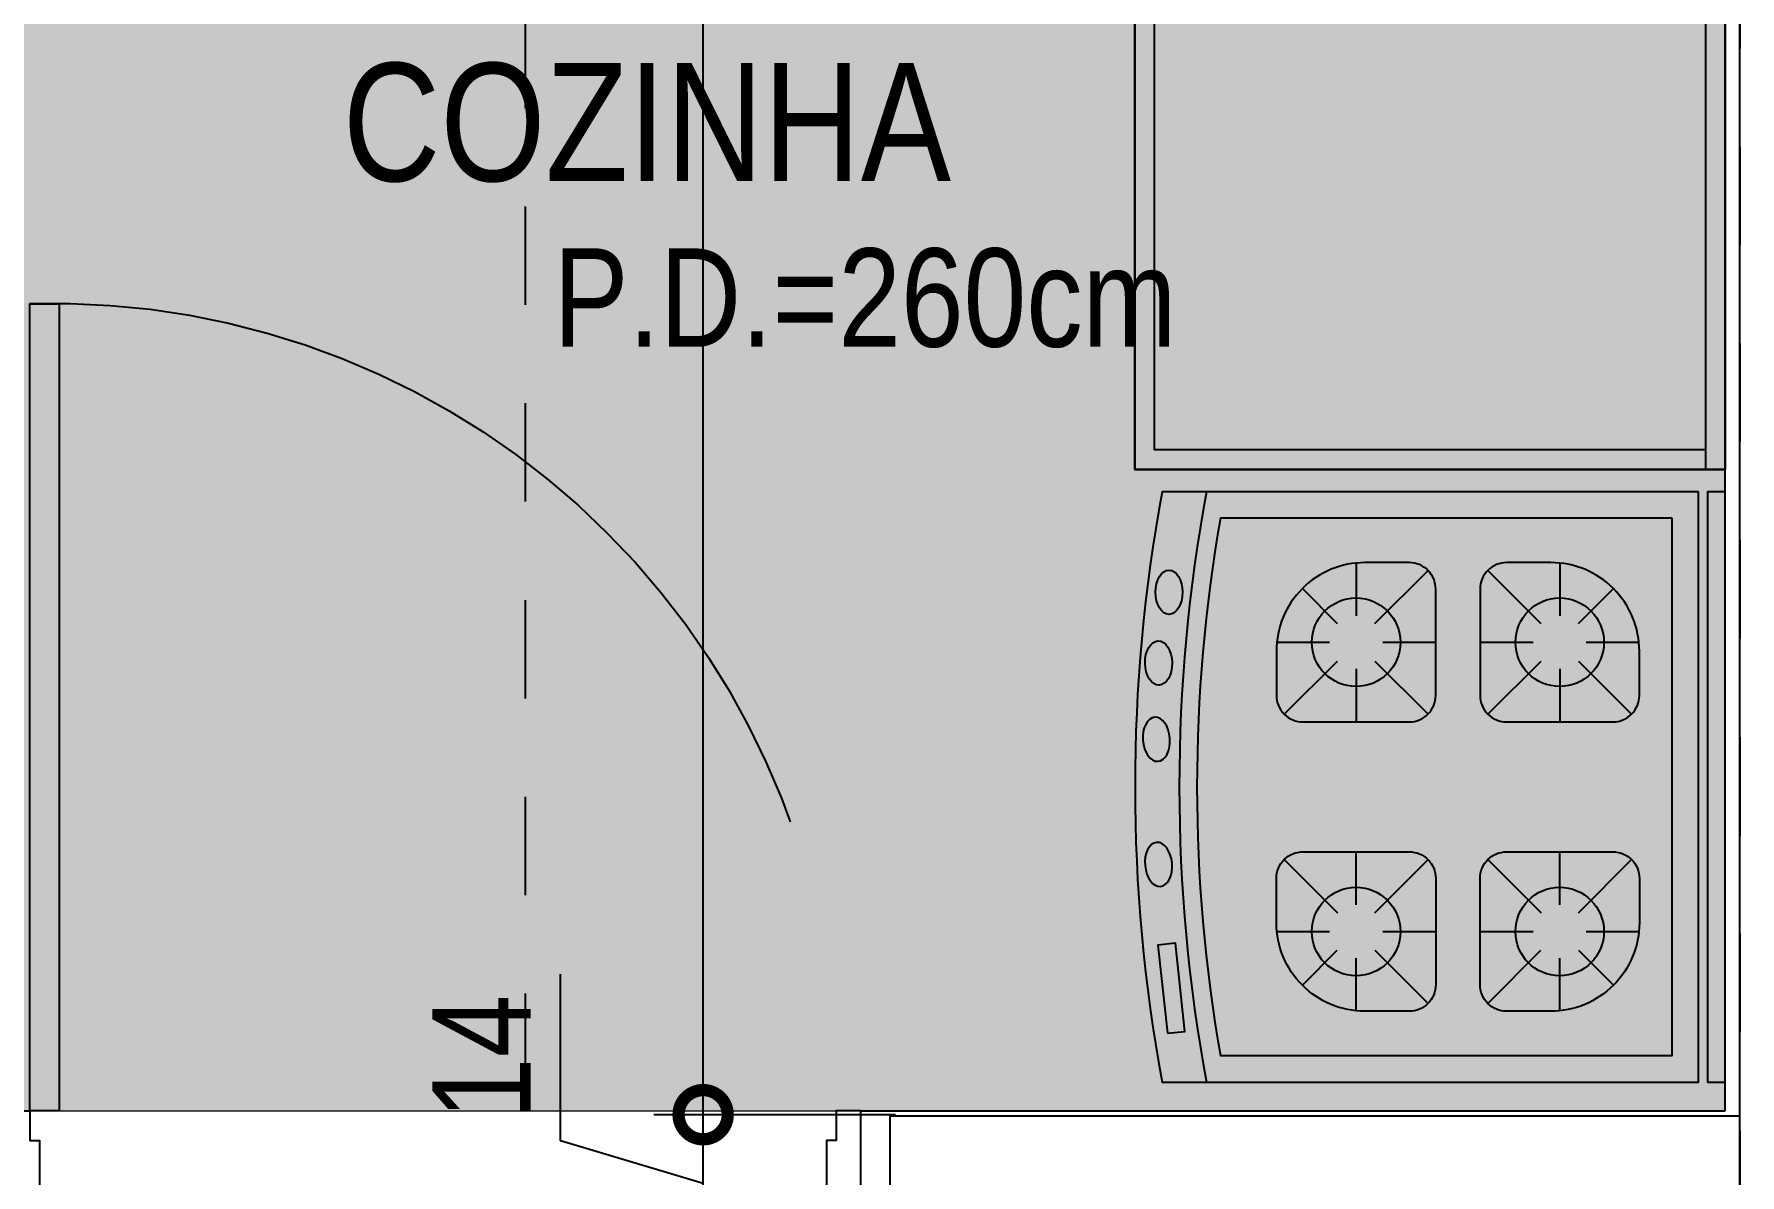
# Model space of a CAD drawing. Header units: metres. Extents: x -23 to 570, y -54 to 184.
# Drawn here: x -12.164 to -10.43, y -0.355 to 0.804 of the extents above; entities that cross this region are included whole.
import ezdxf
from ezdxf.enums import TextEntityAlignment as Align

# ---------------------------------------------------------------- set-up
doc = ezdxf.new("R2010")
doc.units = ezdxf.units.M
doc.header["$PDMODE"] = 35
doc.linetypes.add('DASHEDX2', pattern=[1.5, 1, -0.5])
doc.linetypes.add('PUC$0$DASHEDX2', pattern=[1.5, 1, -0.5])
for name, color, linetype in [('1', 232, 'DASHEDX2'), ('ARQ-DIM', 2, 'Continuous'), ('ARQ-TXT', 2, 'Continuous'), ('PUC$0$ARQ-ALV ACAB', 4, 'Continuous'), ('PUC$0$ARQ-ALV OSSO', 5, 'Continuous'), ('PUC$0$ARQ-CAX @ 1', 1, 'Continuous'), ('PUC$0$ARQ-HID', 7, 'Continuous'), ('PUC$0$ARQ-MOB', 7, 'Continuous'), ('PUC$0$ARQ-PRJ', 7, 'PUC$0$DASHEDX2')]:
    doc.layers.add(name, color=color, linetype=linetype)
doc.layers.add('PUC$0$ARQ-FORRO', color=9, linetype='Continuous', lineweight=5)
doc.styles.add('Adesa', font='ARIALN.TTF')
doc.dimstyles.new('ADESA 1-0050', dxfattribs={"dimtxt": 0.1, "dimasz": 0.1, "dimexe": 0.05, "dimexo": 0.05, "dimgap": 0.03, "dimtad": 1, "dimdec": 1, "dimlfac": 100, "dimzin": 12, "dimtxsty": 'Adesa', "dimblk": 'DOTSMALL', "dimcen": 1, "dimdle": 0.05, "dimclrd": 1, "dimclre": 1, "dimclrt": 256, "dimazin": 3, "dimtm": 1e-09, "dimtfac": 1, "dimtdec": 1, "dimtmove": 1, "dimatfit": 0, "dimldrblk": 'DOTSMALL', "dimfxl": 0.8, "dimtvp": 2, "dimtolj": 1, "dimtzin": 0, "dimarcsym": 0})

# ---------------------------------------------------------------- blocks, each defined once
blk = doc.blocks.new('_DotSmall')
at = {"color": 0, "linetype": 'ByBlock', "const_width": 0.5}
blk.add_lwpolyline([(-0.0625, 0, 1), (0.0625, 0, 1)], format="xyb", close=True, dxfattribs=at)
blk = doc.blocks.new('*D322')
at = {"layer": 'ARQ-DIM', "color": 1, "lineweight": -2, "transparency": 16777216}
for p, q in [((-11.4841, -0.3439), (-11.4841, 2.36)), ((-11.3813, 2.31), (-11.5341, 2.31)), ((-11.2884, -0.2939), (-11.5341, -0.2939))]:
    blk.add_line(p, q, dxfattribs=at)
at = {"layer": 'Defpoints', "color": 0, "transparency": 16777216}
for p in [(-11.4841, 2.31), (-11.3313, 2.31, 0), (-11.2384, -0.2939, 0)]:
    blk.add_point(p, dxfattribs=at)
at = {"layer": 'ARQ-DIM', "color": 1, "lineweight": -2, "transparency": 16777216, "xscale": 0.1, "yscale": 0.1, "zscale": 0.1}
for p, rotation in [((-11.4841, 2.31), 90), ((-11.4841, -0.2939), 270)]:
    blk.add_blockref('_DotSmall', p, dxfattribs=dict(at, rotation=rotation))
at = {"layer": 'ARQ-DIM', "transparency": 16777216, "insert": (-11.5652, 1.008), "char_height": 0.1, "attachment_point": 5, "rotation": 90, "style": 'Adesa'}
blk.add_mtext('\\A1;260', dxfattribs=at)
blk = doc.blocks.new('*D323')
at = {"layer": 'ARQ-DIM', "color": 1, "lineweight": -2, "transparency": 16777216}
for p, q in [((-11.6293, -0.3203), (-11.6293, -0.1509)), ((-11.4841, -0.2939), (-11.4841, -0.1939)), ((-11.2884, -0.2939), (-11.5341, -0.2939)), ((-11.4841, -0.4339), (-11.4841, -0.2939)), ((-11.4841, -0.4339), (-11.4841, -0.2939)), ((-11.4841, -0.3639), (-11.6293, -0.3203)), ((-11.2884, -0.4339), (-11.5341, -0.4339)), ((-11.4841, -0.4339), (-11.4841, -0.5339))]:
    blk.add_line(p, q, dxfattribs=at)
at = {"layer": 'Defpoints', "color": 0, "transparency": 16777216}
for p in [(-11.4841, -0.2939), (-11.2384, -0.2939, 0.0001), (-11.2384, -0.4339, 0)]:
    blk.add_point(p, dxfattribs=at)
at = {"layer": 'ARQ-DIM', "color": 1, "lineweight": -2, "transparency": 16777216, "xscale": 0.1, "yscale": 0.1, "zscale": 0.1}
for p, rotation in [((-11.4841, -0.2939), 270), ((-11.4841, -0.4339), 90)]:
    blk.add_blockref('_DotSmall', p, dxfattribs=dict(at, rotation=rotation))
at = {"layer": 'ARQ-DIM', "transparency": 16777216, "insert": (-11.7095, -0.2356), "char_height": 0.1, "attachment_point": 5, "rotation": 90, "style": 'Adesa'}
blk.add_mtext('\\A1;14', dxfattribs=at)
blk = doc.blocks.new('PUC$0$00002ITA-AIT-PR-008-BSE-PLA-TIP-R00$0$Cuba 1')
blk.add_line((0.205, 0.305), (0.205, 0.04))
for points in [[(0.165, 0, 0.414214), (0.205, 0.04), (0.205, 0.305, 0.414214), (0.165, 0.345), (-0.165, 0.345, 0.414214), (-0.205, 0.305), (-0.205, 0.04, 0.414214), (-0.165, 0)], [(-0.165, 0.02), (0.165, 0.02, 0.414214), (0.185, 0.04), (0.185, 0.305, 0.414214), (0.165, 0.325), (-0.165, 0.325, 0.414214), (-0.185, 0.305), (-0.185, 0.04, 0.414214)]]:
    blk.add_lwpolyline(points, format="xyb", close=True)
for radius in [0.0337, 0.0237]:
    blk.add_circle((0, 0.1725), radius)
blk = doc.blocks.new('*U2449')
at = {"linetype": 'Continuous'}
blk.add_lwpolyline([(0, 0), (0, 0.6), (-1.2, 0.6), (-1.2, 0)], dxfattribs=at)
at = {"lineweight": -2}
for points in [[(-1.2, 0), (-1.2, 0.6), (0, 0.6), (0, 0)], [(-1.18, 0.02), (-1.18, 0.58), (-0.02, 0.58), (-0.02, 0.02)], [(0, 0.02), (-1.2, 0.02)], [(0, 0), (-1.2, 0)]]:
    blk.add_lwpolyline(points, dxfattribs=at)
at = {"lineweight": -2, "extrusion": (0, 0, -1), "zscale": -1, "rotation": 180}
blk.add_blockref('PUC$0$00002ITA-AIT-PR-008-BSE-PLA-TIP-R00$0$Cuba 1', (0.4, 0.4475), dxfattribs=at)
blk = doc.blocks.new('*U2414')
for points in [[(0, 0), (0, 0.8204), (-0.03, 0.8204), (-0.03, 0)], [(0.025, 0), (0, 0), (0, -0.03), (-0.01, -0.03), (-0.01, -0.17), (0.025, -0.17), (0.025, 0)], [(-0.845, 0), (-0.82, 0), (-0.82, -0.03), (-0.81, -0.03), (-0.81, -0.17), (-0.845, -0.17), (-0.845, 0)]]:
    blk.add_lwpolyline(points, close=True)
at = {"layer": 'PUC$0$ARQ-PRJ'}
blk.add_arc((-0.0237, 0.0242), 0.7967, 88.2987, 181.7401, dxfattribs=at)
blk = doc.blocks.new('PUC$0$pl apto tipo 1 puc')
at = {"layer": 'PUC$0$ARQ-ALV ACAB'}
for p, q in [((-26.667, 0.46, 0), (-26.667, 0.29, 0)), ((-26.667, 0.29, -0.0001), (-25.7883, 0.29, 0))]:
    blk.add_line(p, q, dxfattribs=at)
at = {"layer": 'PUC$0$ARQ-ALV ACAB', "elevation": 0}
blk.add_lwpolyline([(-25.7883, 0.29), (-25.7883, -2.305), (-26.6795, -2.305), (-26.6795, -2.6405), (-26.5295, -2.6405), (-26.5295, -2.455), (-25.7783, -2.455)], dxfattribs=at)
at = {"layer": 'PUC$0$ARQ-ALV OSSO'}
for p, q in [((-26.637, 0.435, 0), (-26.637, 0.295, 0)), ((-26.637, 0.295, -0.0001), (-25.7735, 0.295, 0)), ((-26.662, 0.29, 0), (-26.662, 0.29, 0))]:
    blk.add_line(p, q, dxfattribs=at)
at = {"layer": 'PUC$0$ARQ-ALV OSSO', "elevation": 0}
blk.add_lwpolyline([(-25.7733, 2.8593), (-25.7733, -1.49)], dxfattribs=at)
at = {"layer": 'PUC$0$ARQ-CAX @ 1', "rotation": 180}
blk.add_blockref('*U2414', (-27.512, 0.29, 0), dxfattribs=at)
at = {"layer": 'PUC$0$ARQ-HID', "extrusion": (0, 0, -1), "zscale": -1, "rotation": 270}
blk.add_blockref('*U2449', (25.7883, -1.562, 0), dxfattribs=at)
blk = doc.blocks.new('PUC$0$ARQ-MOB-COZ FOG')
at = {"layer": 'PUC$0$ARQ-MOB'}
for p, q in [((-0.122, -0.1412), (-0.122, -0.0872)), ((-0.1029, -0.1491), (-0.0489, -0.0951)), ((0.1529, -0.1491), (0.0989, -0.0951)), ((0.172, -0.1412), (0.172, -0.0872)), ((-0.1411, -0.149), (-0.1766, -0.1135)), ((0.1911, -0.149), (0.2266, -0.1135)), ((-0.203, -0.1682), (-0.149, -0.1682)), ((-0.095, -0.1682), (-0.041, -0.1682)), ((0.145, -0.1682), (0.091, -0.1682)), ((0.253, -0.1682), (0.199, -0.1682)), ((-0.1951, -0.2413), (-0.1411, -0.1873)), ((-0.0489, -0.2412), (-0.1029, -0.1872)), ((0.0989, -0.2412), (0.1529, -0.1872)), ((0.2451, -0.2413), (0.1911, -0.1873)), ((-0.122, -0.2492), (-0.122, -0.1952)), ((0.172, -0.2492), (0.172, -0.1952)), ((-0.122, -0.3482), (-0.122, -0.2942)), ((0.172, -0.3482), (0.172, -0.2942)), ((-0.1411, -0.356), (-0.1951, -0.3021)), ((-0.1029, -0.3561), (-0.0489, -0.3021)), ((0.1529, -0.3561), (0.0989, -0.3021)), ((0.1911, -0.356), (0.2451, -0.3021)), ((-0.203, -0.3752), (-0.149, -0.3752)), ((-0.095, -0.3752), (-0.041, -0.3752)), ((0.145, -0.3752), (0.091, -0.3752)), ((0.253, -0.3752), (0.199, -0.3752)), ((-0.1766, -0.4298), (-0.1411, -0.3943)), ((-0.0489, -0.4482), (-0.1029, -0.3942)), ((0.0989, -0.4482), (0.1529, -0.3942)), ((0.2267, -0.4298), (0.1911, -0.3943)), ((-0.122, -0.4562), (-0.122, -0.4022)), ((0.172, -0.4562), (0.172, -0.4022))]:
    blk.add_line(p, q, dxfattribs=at)
for points in [[(0.325, -0.018), (0.325, 0), (-0.275, 0), (-0.275, -0.018)], [(0.2754, -0.5671), (0.2735, -0.5492), (0.184, -0.5589), (0.1859, -0.5768)]]:
    blk.add_lwpolyline(points, close=True, dxfattribs=at)
for points in [[(-0.275, -0.027), (-0.275, -0.5724, 0.092036), (0.325, -0.5724), (0.325, -0.027)], [(-0.248, -0.054), (-0.248, -0.5131, 0.087474), (0.298, -0.5131), (0.298, -0.054)], [(-0.041, -0.2222), (-0.041, -0.1142, 0.414214), (-0.068, -0.0872), (-0.113, -0.0872, 0.414214), (-0.203, -0.1772), (-0.203, -0.2222, 0.414214), (-0.176, -0.2492), (-0.068, -0.2492, 0.414214)], [(0.091, -0.2222), (0.091, -0.1142, -0.414214), (0.118, -0.0872), (0.163, -0.0872, -0.414214), (0.253, -0.1772), (0.253, -0.2222, -0.414214), (0.226, -0.2492), (0.118, -0.2492, -0.414214)], [(-0.041, -0.4292), (-0.041, -0.3212, 0.414214), (-0.068, -0.2942), (-0.176, -0.2942, 0.414214), (-0.203, -0.3212), (-0.203, -0.3662, 0.414214), (-0.113, -0.4562), (-0.068, -0.4562, 0.414214)], [(0.091, -0.4292), (0.091, -0.3212, -0.414214), (0.118, -0.2942), (0.226, -0.2942, -0.414214), (0.253, -0.3212), (0.253, -0.3662, -0.414214), (0.163, -0.4562), (0.118, -0.4562, -0.414214)]]:
    blk.add_lwpolyline(points, format="xyb", close=True, dxfattribs=at)
for centre in [(-0.122, -0.1682), (0.172, -0.1682), (-0.122, -0.3752), (0.172, -0.3752)]:
    blk.add_circle(centre, 0.045, dxfattribs=at)
blk.add_arc((0.025, 1.0824), 1.6374, 259.4425, 280.5575, dxfattribs=at)
for centre, major_axis in [((-0.1728, -0.5654), (0.0225, 0)), ((-0.1009, -0.576), (0.0225, 0.0004)), ((-0.0234, -0.5783), (0.0224, 0.0016)), ((0.1038, -0.5761), (0.0224, 0.002))]:
    blk.add_ellipse(centre, major_axis=major_axis, ratio=0.612901, start_param=3.141593, end_param=9.424778, dxfattribs=at)
blk = doc.blocks.new('PUC$0$layout puc 1')
at = {"layer": 'PUC$0$ARQ-MOB', "rotation": 270}
blk.add_blockref('PUC$0$ARQ-MOB-COZ FOG', (10.58, -3.0607, 0), dxfattribs=at)
blk = doc.blocks.new('PUC$0$pl forro 1')
at = {"layer": 'PUC$0$ARQ-FORRO'}
h = blk.add_hatch(color=256, dxfattribs=at)
h.dxf.hatch_style = 1
h.paths.add_polyline_path([(5.5499, 2.6849), (5.5499, 1.8249), (5.4961, 1.8249), (5.4961, 0), (2.7283, -0.0001), (2.7283, -0.9006), (5.4961, -0.9007), (5.4961, -2.1008), (8.6061, -2.1008), (8.6061, -0.1978), (8.7561, -0.1978), (8.7561, -1.1651), (10.5799, -1.1651), (10.5799, 1.4299), (9.6886, 1.4299), (9.6886, 2.6849)])
blk.add_lwpolyline([(5.5499, 2.6849), (5.5499, 1.8249), (5.4961, 1.8249), (5.4961, 0), (2.7283, -0.0001), (2.7283, -0.9006), (5.4961, -0.9007), (5.4961, -2.1008), (8.6061, -2.1008), (8.6061, -0.1978), (8.7561, -0.1978), (8.7561, -1.1651), (10.5799, -1.1651), (10.5799, 1.4299), (9.6886, 1.4299), (9.6886, 2.6849)], close=True, dxfattribs=at)
blk = doc.blocks.new('PUC')
at = {"layer": 'PUC$0$ARQ-ALV OSSO', "xscale": -1, "rotation": 180}
blk.add_blockref('PUC$0$pl apto tipo 1 puc', (15.3432, 0), dxfattribs=at)
at = {"layer": 'PUC$0$ARQ-FORRO'}
blk.add_blockref('PUC$0$pl forro 1', (-21.0249, 0.8751, 0), dxfattribs=at)
at = {"layer": 'PUC$0$ARQ-MOB', "color": 6}
blk.add_blockref('PUC$0$layout puc 1', (-21.025, 3.125, 0), dxfattribs=at)
blk = doc.blocks.new('est-lo-07-6sb-r00')
at = {"layer": '1'}
for points in [[(-1166.48613, -67.075615), (-1166.48613, 171.925102)], [(-1042.999721, 149), (-1042.999721, -67.075615)]]:
    blk.add_lwpolyline(points, dxfattribs=at)

msp = doc.modelspace()

# ---------------------------------------------------------------- block references
msp.add_blockref('PUC', (0, 0))
at = {"linetype": 'Continuous', "xscale": 0.01, "yscale": 0.01, "zscale": 0.01}
msp.add_blockref('est-lo-07-6sb-r00', (0, 0), dxfattribs=at)

# ---------------------------------------------------------------- texts
at = {"layer": 'ARQ-TXT', "style": 'Adesa'}
for s, height, p in [('COZINHA', 0.12, (-11.5413, 0.7151, 0)), ('P.D.=260cm', 0.1, (-11.3196, 0.5367, 0))]:
    msp.add_text(s, height=height, dxfattribs=at).set_placement(p, align=Align.MIDDLE)

# ---------------------------------------------------------------- dimensions: what is measured, and where the dimension line sits
at = {"layer": 'ARQ-DIM'}
dim = msp.add_linear_dim(base=(-11.4841, 2.31), p1=(-11.2384, -0.2939, 0), p2=(-11.3313, 2.31, 0), angle=270, dimstyle='ADESA 1-0050', override={"dimdec": 0}, dxfattribs=at)
dim.commit()
dim.dimension.update_dxf_attribs({"geometry": '*D322', "text_midpoint": (-11.5652, 1.008)})
dim = msp.add_linear_dim(base=(-11.4841, -0.2939), p1=(-11.2384, -0.4339, 0), p2=(-11.2384, -0.2939, 0.0001), angle=270, dimstyle='ADESA 1-0050', dxfattribs=at)
dim.commit()
dim.dimension.update_dxf_attribs({"geometry": '*D323', "text_midpoint": (-11.7095, -0.2903)})

doc.saveas('drawing.dxf')
